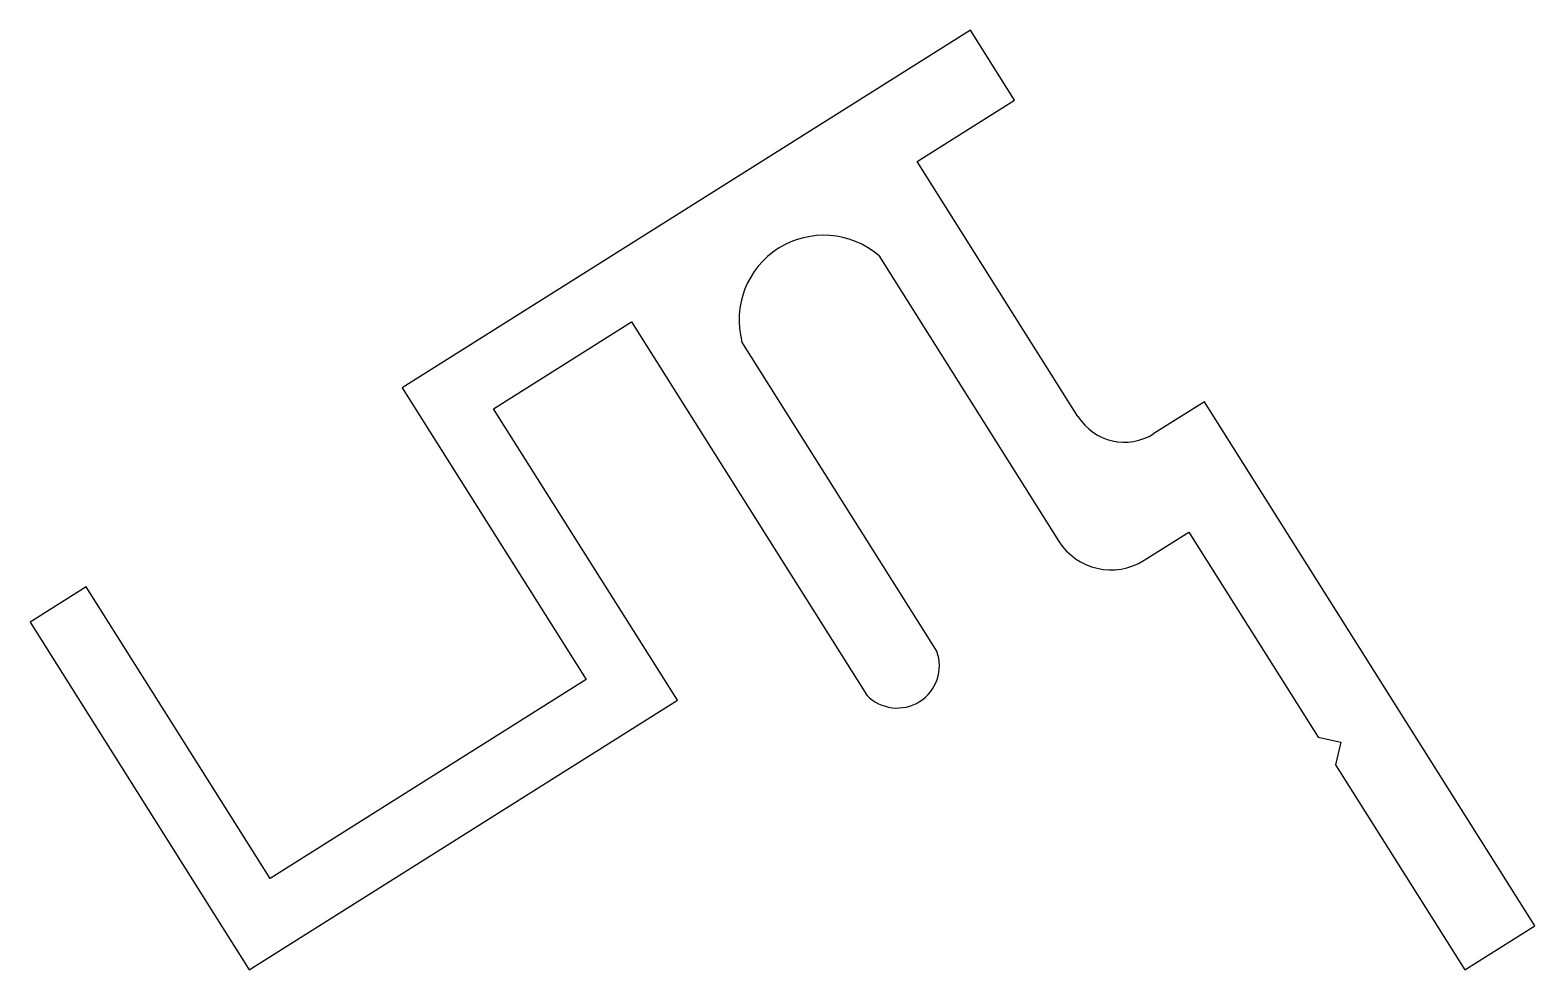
# Model space of a CAD drawing. Extents: x -21.7 to 24.5, y 6.2 to 35.
import ezdxf

# ---------------------------------------------------------------- set-up
doc = ezdxf.new("R2010")
doc.units = 0
doc.layers.get('0').update_dxf_attribs({"linetype": 'CONTINUOUS'})

msp = doc.modelspace()

# ---------------------------------------------------------------- linework, layer by layer
for p, q in [((7.136, 35.009), (-10.298, 24.024)), ((8.49, 32.86), (7.136, 35.009)), ((5.502, 30.977), (8.49, 32.86)), ((10.432, 23.153), (5.502, 30.977)), ((4.32, 28.09), (9.838, 19.331)), ((-7.496, 23.388), (-3.265, 26.054)), ((-3.265, 26.054), (3.956, 14.591)), ((6.105, 15.945), (0.121, 25.444)), ((-10.298, 24.024), (-4.66, 15.075)), ((14.322, 23.603), (12.766, 22.623)), ((24.457, 7.518), (14.322, 23.603)), ((-1.858, 14.439), (-7.496, 23.388)), ((12.465, 18.735), (13.84, 19.602)), ((13.84, 19.602), (17.805, 13.309)), ((-20.001, 17.922), (-21.72, 16.839)), ((-14.358, 8.965), (-20.001, 17.922)), ((-21.72, 16.839), (-14.994, 6.163)), ((-4.66, 15.075), (-14.358, 8.965)), ((-14.994, 6.163), (-1.858, 14.439)), ((17.805, 13.309), (18.5, 13.151)), ((18.5, 13.151), (18.342, 12.456)), ((18.342, 12.456), (22.307, 6.163)), ((22.307, 6.163), (24.457, 7.518))]:
    msp.add_line(p, q)
for centre, radius, start, end in [((2.634, 26.111), 2.6, 49.5658, 194.8597), ((11.864, 24.055), 1.693, 212.2127, 302.2127), ((11.449, 20.347), 1.905, 212.2127, 302.2127), ((4.885, 15.5), 1.299, 224.362, 20.0635)]:
    msp.add_arc(centre, radius, start, end)

doc.saveas('drawing.dxf')
